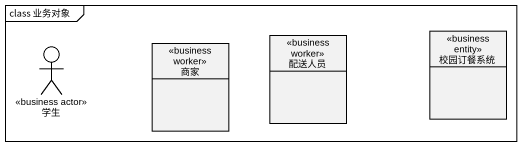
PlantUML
@startuml
mainframe class 业务对象
allowmixing
hide circle
hide empty members
class 校园订餐系统 <<business entity>>
actor 学生 <<business actor>>
class 商家 <<business worker>>
class 配送人员 <<business worker>>
@enduml
